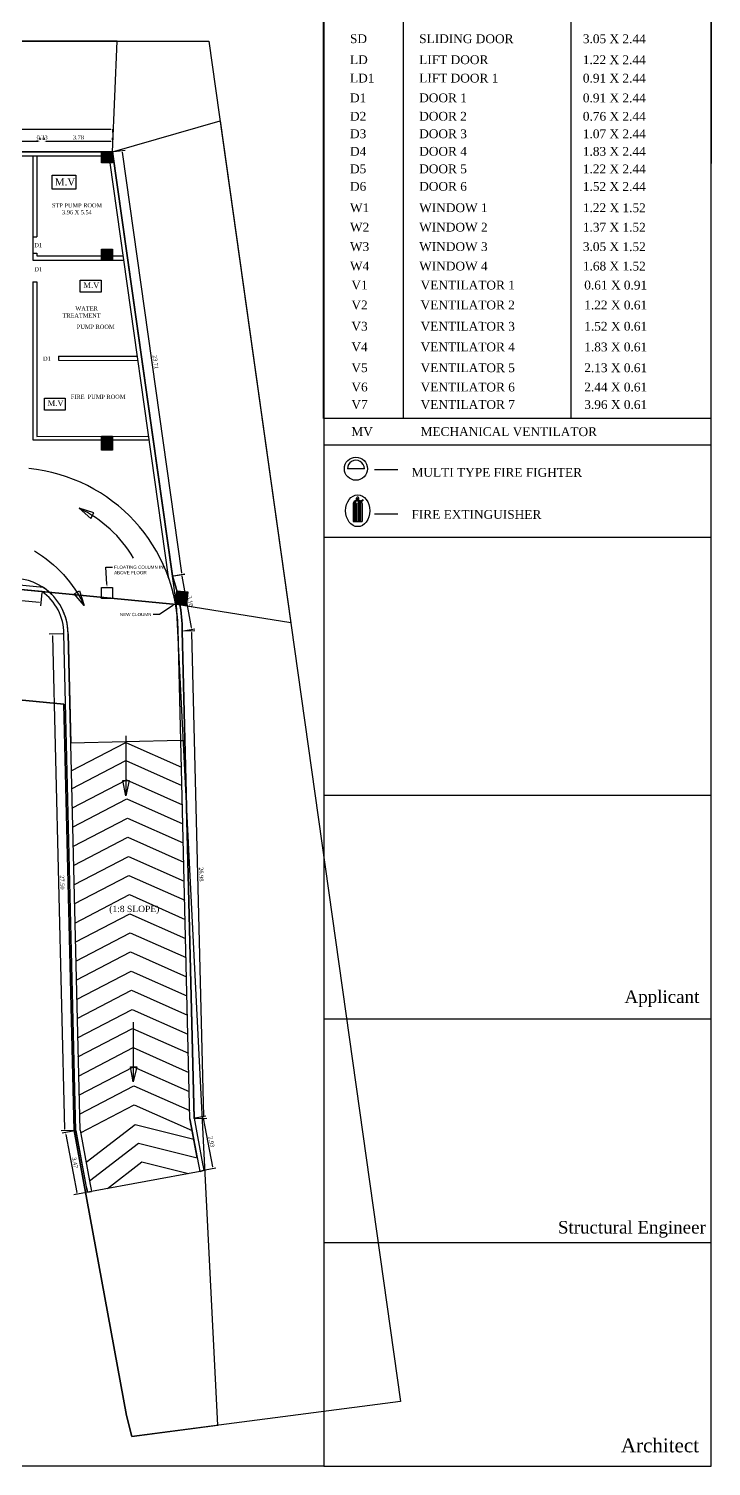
# Model space of a CAD drawing. Header units: metres. Extents: x 2754 to 3501, y 1112 to 1514.
# Drawn here: x 3056.4 to 3094.2, y 1360 to 1439.6 of the extents above; entities that cross this region are included whole.
import ezdxf
from ezdxf import colors
from ezdxf.entities.mleader import LeaderData, LeaderLine
from ezdxf.lldxf.tags import DXFTag
from ezdxf.math import Vec2, Vec3

# ---------------------------------------------------------------- set-up
doc = ezdxf.new("R2010")
doc.units = ezdxf.units.M
for name, color, linetype in [('AR-COLHATCH', 2, 'Continuous'), ('AR-COLUMN', 2, 'Continuous'), ('AR-HIDDEN', 2, 'DASHED'), ('AR-TEXT', 55, 'Continuous'), ('AR-THIN', 8, 'Continuous'), ('AR-WALL', 7, 'Continuous'), ('BLK_1_BASEMENT_-1_BLDG_FOOTPRINT', 1, 'Continuous'), ('BLK_1_FLR_-1_BASEMENT_COVERED_PARKING', 173, 'Continuous'), ('BLK_1_FLR_-1_BLT_UP_AREA', 12, 'Continuous'), ('BLK_1_FLR_-1_BLT_UP_AREA_DEDUCT', 12, 'Continuous'), ('BLK_1_LVL_-1_BSMNT_FRONT_SETBACK', 2, 'Continuous'), ('BLK_1_LVL_-1_BSMNT_PLOT_BOUNDARY', 70, 'Continuous'), ('BLK_1_LVL_-1_BSMNT_SIDE_SETBACK1', 171, 'Continuous'), ('BLK_1_LVL_-1_BSMNT_SIDE_SETBACK2', 102, 'Continuous')]:
    doc.layers.add(name, color=color, linetype=linetype)
doc.styles.add('ANAND', font='times.ttf')
doc.styles.get("Standard").update_dxf_attribs({"font": 'arial.ttf'})
doc.styles.add('X', font='times.ttf')
tags = doc.linetypes.add('DASHED', pattern=[0.75, 0.5, -0.25]).pattern_tags.tags
tags[6:7] = [DXFTag(74, 4), DXFTag(75, 0), DXFTag(340, '0'), DXFTag(46, 1.0), DXFTag(50, 0.0), DXFTag(44, 0.0), DXFTag(45, 0.0)]
tags[4:5] = [DXFTag(74, 4), DXFTag(75, 0), DXFTag(340, '0'), DXFTag(46, 1.0), DXFTag(50, 0.0), DXFTag(44, 0.0), DXFTag(45, 0.0)]
doc.dimstyles.new('V1', dxfattribs={"dimtxt": 0.23, "dimasz": 0.1, "dimexe": 0.18, "dimexo": 0.0625, "dimgap": 0.09, "dimtad": 1, "dimzin": 0, "dimdsep": 46, "dimtxsty": 'ANAND', "dimcen": 0.09, "dimadec": 0, "dimazin": 0, "dimtfac": 1, "dimtix": 1, "dimtofl": 0, "dimtmove": 2, "dimatfit": 0, "dimfxl": 0, "dimtolj": 1, "dimtzin": 0, "dimarcsym": 0})

# ---------------------------------------------------------------- blocks, each defined once
blk = doc.blocks.new('cOLUMN')
at = {"layer": 'AR-COLHATCH'}
h = blk.add_hatch(color=256, dxfattribs=at)
h.dxf.hatch_style = 1
h.paths.add_polyline_path([(24, 24), (0, 24), (0, 0), (24, 0)])
at = {"layer": 'AR-COLUMN'}
blk.add_lwpolyline([(0, 24), (24, 24), (24, 0), (0, 0)], close=True, dxfattribs=at)
blk = doc.blocks.new('FWOFKW23')
at = {"layer": 'AR-TEXT'}
blk.add_lwpolyline([(23488.7, -34981.1), (23520.1, -34993.2), (23522.5, -34979.4)], close=True, dxfattribs=at)
blk.add_arc((23461.9, -35259.5), 279.6, 51.0553, 84.5001, dxfattribs=at)
blk = doc.blocks.new('*D765')
at = {"color": 0, "lineweight": -2}
for p, q in [((3053.056, 1433.402), (3053.056, 1433.52)), ((3053.156, 1433.34), (3056.919, 1433.34)), ((3057.019, 1433.402), (3057.019, 1433.52))]:
    blk.add_line(p, q, dxfattribs=at)
at = {"color": 0}
for points in [[(3053.156, 1433.357), (3053.156, 1433.323), (3053.056, 1433.34)], [(3056.919, 1433.357), (3056.919, 1433.323), (3057.019, 1433.34)]]:
    blk.add_solid(points, dxfattribs=at)
at = {"layer": 'Defpoints', "color": 0}
for p in [(3053.056, 1433.34), (3057.019, 1433.34), (3057.019, 1433.34)]:
    blk.add_point(p, dxfattribs=at)
at = {"color": 0, "insert": (3055.037, 1433.547), "char_height": 0.23, "attachment_point": 5, "style": 'ANAND'}
blk.add_mtext('\\A1;3.96', dxfattribs=at)
blk = doc.blocks.new('*D766')
at = {"color": 0, "lineweight": -2}
for p, q in [((3056.919, 1433.34), (3056.819, 1433.34)), ((3057.019, 1433.402), (3057.019, 1433.52)), ((3057.247, 1433.402), (3057.247, 1433.52)), ((3057.347, 1433.34), (3057.447, 1433.34))]:
    blk.add_line(p, q, dxfattribs=at)
at = {"color": 0}
for points in [[(3056.919, 1433.357), (3056.919, 1433.323), (3057.019, 1433.34)], [(3057.347, 1433.357), (3057.347, 1433.323), (3057.247, 1433.34)]]:
    blk.add_solid(points, dxfattribs=at)
at = {"layer": 'Defpoints', "color": 0}
for p in [(3057.019, 1433.34), (3057.247, 1433.34), (3057.247, 1433.34)]:
    blk.add_point(p, dxfattribs=at)
at = {"color": 0, "insert": (3057.133, 1433.547), "char_height": 0.23, "attachment_point": 5, "style": 'ANAND'}
blk.add_mtext('\\A1;0.23', dxfattribs=at)
blk = doc.blocks.new('*D767')
at = {"color": 0, "lineweight": -2}
for p, q in [((3057.247, 1433.402), (3057.247, 1433.52)), ((3057.347, 1433.34), (3060.932, 1433.34)), ((3061.032, 1433.402), (3061.032, 1433.52))]:
    blk.add_line(p, q, dxfattribs=at)
at = {"color": 0}
for points in [[(3057.347, 1433.357), (3057.347, 1433.323), (3057.247, 1433.34)], [(3060.932, 1433.357), (3060.932, 1433.323), (3061.032, 1433.34)]]:
    blk.add_solid(points, dxfattribs=at)
at = {"layer": 'Defpoints', "color": 0}
for p in [(3057.247, 1433.34), (3061.032, 1433.34), (3061.032, 1433.34)]:
    blk.add_point(p, dxfattribs=at)
at = {"color": 0, "insert": (3059.14, 1433.547), "char_height": 0.23, "attachment_point": 5, "style": 'ANAND'}
blk.add_mtext('\\A1;3.78', dxfattribs=at)
blk = doc.blocks.new('*D768')
at = {"color": 0, "lineweight": -2}
for p, q in [((3006.854, 1434.009), (3006.854, 1433.817)), ((3006.954, 1433.997), (3060.932, 1433.997)), ((3061.032, 1434.009), (3061.032, 1433.817))]:
    blk.add_line(p, q, dxfattribs=at)
at = {"color": 0}
for points in [[(3006.954, 1434.014), (3006.954, 1433.981), (3006.854, 1433.997)], [(3060.932, 1434.014), (3060.932, 1433.981), (3061.032, 1433.997)]]:
    blk.add_solid(points, dxfattribs=at)
at = {"layer": 'Defpoints', "color": 0}
for p in [(3006.854, 1434.071), (3061.032, 1434.071), (3061.032, 1433.997)]:
    blk.add_point(p, dxfattribs=at)
at = {"color": 0, "insert": (3033.943, 1434.205), "char_height": 0.23, "attachment_point": 5, "style": 'ANAND'}
blk.add_mtext('\\A1;54.18', dxfattribs=at)
blk = doc.blocks.new('*D789')
at = {"color": 0, "lineweight": -2}
for p, q in [((3006.848, 1413.182), (3006.779, 1412.466)), ((3006.895, 1412.636), (3056.964, 1407.817)), ((3057.115, 1408.344), (3057.046, 1407.628))]:
    blk.add_line(p, q, dxfattribs=at)
at = {"color": 0}
for points in [[(3006.897, 1412.652), (3006.894, 1412.619), (3006.796, 1412.645)], [(3056.966, 1407.834), (3056.963, 1407.801), (3057.064, 1407.808)]]:
    blk.add_solid(points, dxfattribs=at)
at = {"layer": 'Defpoints', "color": 0}
for p in [(3006.854, 1413.244), (3057.121, 1408.407), (3057.064, 1407.808)]:
    blk.add_point(p, dxfattribs=at)
at = {"color": 0, "insert": (3031.95, 1410.433), "char_height": 0.23, "attachment_point": 5, "rotation": 354.50298, "style": 'ANAND'}
blk.add_mtext('\\A1;50.50', dxfattribs=at)
blk = doc.blocks.new('*D790')
at = {"color": 0, "lineweight": -2}
for p, q in [((3058.276, 1406.07), (3057.523, 1406.051)), ((3057.705, 1405.956), (3058.369, 1378.663)), ((3058.945, 1378.577), (3058.191, 1378.559))]:
    blk.add_line(p, q, dxfattribs=at)
at = {"color": 0}
for points in [[(3057.722, 1405.956), (3057.689, 1405.955), (3057.703, 1406.056)], [(3058.385, 1378.664), (3058.352, 1378.663), (3058.371, 1378.563)]]:
    blk.add_solid(points, dxfattribs=at)
at = {"layer": 'Defpoints', "color": 0}
for p in [(3058.339, 1406.071), (3058.371, 1378.563), (3059.007, 1378.579)]:
    blk.add_point(p, dxfattribs=at)
at = {"color": 0, "insert": (3058.244, 1392.314), "char_height": 0.23, "attachment_point": 5, "rotation": 271.39237, "style": 'ANAND'}
blk.add_mtext('\\A1;27.50', dxfattribs=at)
blk = doc.blocks.new('*D791')
at = {"color": 0, "lineweight": -2}
for p, q in [((3058.946, 1378.567), (3058.25, 1378.438)), ((3058.446, 1378.372), (3059.046, 1375.155)), ((3059.582, 1375.153), (3058.887, 1375.023))]:
    blk.add_line(p, q, dxfattribs=at)
at = {"color": 0}
for points in [[(3058.462, 1378.375), (3058.429, 1378.369), (3058.427, 1378.471)], [(3059.062, 1375.158), (3059.029, 1375.152), (3059.064, 1375.056)]]:
    blk.add_solid(points, dxfattribs=at)
at = {"layer": 'Defpoints', "color": 0}
for p in [(3059.007, 1378.579), (3059.064, 1375.056), (3059.644, 1375.165)]:
    blk.add_point(p, dxfattribs=at)
at = {"color": 0, "insert": (3058.949, 1376.802), "char_height": 0.23, "attachment_point": 5, "rotation": 280.56073, "style": 'ANAND'}
blk.add_mtext('\\A1;3.47', dxfattribs=at)
blk = doc.blocks.new('*D792')
at = {"color": 0, "lineweight": -2}
for p, q in [((3061.094, 1432.758), (3061.729, 1432.847)), ((3061.565, 1432.723), (3064.846, 1409.446)), ((3064.403, 1409.283), (3065.038, 1409.372))]:
    blk.add_line(p, q, dxfattribs=at)
at = {"color": 0}
for points in [[(3061.581, 1432.725), (3061.548, 1432.721), (3061.551, 1432.822)], [(3064.862, 1409.448), (3064.829, 1409.444), (3064.86, 1409.347)]]:
    blk.add_solid(points, dxfattribs=at)
at = {"layer": 'Defpoints', "color": 0}
for p in [(3061.032, 1432.749), (3064.341, 1409.274), (3064.86, 1409.347)]:
    blk.add_point(p, dxfattribs=at)
at = {"color": 0, "insert": (3063.41, 1421.114), "char_height": 0.23, "attachment_point": 5, "rotation": 278.02352, "style": 'ANAND'}
blk.add_mtext('\\A1;23.71', dxfattribs=at)
blk = doc.blocks.new('*D793')
at = {"color": 0, "lineweight": -2}
for p, q in [((3064.402, 1409.285), (3065.033, 1409.399)), ((3064.874, 1409.268), (3065.388, 1406.419)), ((3064.952, 1406.239), (3065.583, 1406.352))]:
    blk.add_line(p, q, dxfattribs=at)
at = {"color": 0}
for points in [[(3064.89, 1409.271), (3064.857, 1409.265), (3064.856, 1409.367)], [(3065.404, 1406.422), (3065.371, 1406.416), (3065.405, 1406.321)]]:
    blk.add_solid(points, dxfattribs=at)
at = {"layer": 'Defpoints', "color": 0}
for p in [(3064.341, 1409.274), (3064.89, 1406.228), (3065.405, 1406.321)]:
    blk.add_point(p, dxfattribs=at)
at = {"color": 0, "insert": (3065.335, 1407.88), "char_height": 0.23, "attachment_point": 5, "rotation": 280.22158, "style": 'ANAND'}
blk.add_mtext('\\A1;3.10', dxfattribs=at)
blk = doc.blocks.new('*D794')
at = {"color": 0, "lineweight": -2}
for p, q in [((3064.953, 1406.232), (3065.587, 1406.247)), ((3065.41, 1406.143), (3066.061, 1379.368)), ((3065.608, 1379.257), (3066.243, 1379.272))]:
    blk.add_line(p, q, dxfattribs=at)
at = {"color": 0}
for points in [[(3065.426, 1406.143), (3065.393, 1406.143), (3065.407, 1406.243)], [(3066.077, 1379.368), (3066.044, 1379.367), (3066.063, 1379.268)]]:
    blk.add_solid(points, dxfattribs=at)
at = {"layer": 'Defpoints', "color": 0}
for p in [(3064.89, 1406.23), (3065.546, 1379.255), (3066.063, 1379.268)]:
    blk.add_point(p, dxfattribs=at)
at = {"color": 0, "insert": (3065.942, 1392.76), "char_height": 0.23, "attachment_point": 5, "rotation": 271.39237, "style": 'ANAND'}
blk.add_mtext('\\A1;26.98', dxfattribs=at)
blk = doc.blocks.new('*D795')
at = {"color": 0, "lineweight": -2}
for p, q in [((3065.604, 1379.285), (3066.201, 1379.399)), ((3066.043, 1379.267), (3066.559, 1376.582)), ((3066.158, 1376.403), (3066.755, 1376.517))]:
    blk.add_line(p, q, dxfattribs=at)
at = {"color": 0}
for points in [[(3066.059, 1379.27), (3066.026, 1379.264), (3066.024, 1379.365)], [(3066.575, 1376.585), (3066.543, 1376.578), (3066.578, 1376.483)]]:
    blk.add_solid(points, dxfattribs=at)
at = {"layer": 'Defpoints', "color": 0}
for p in [(3065.543, 1379.273), (3066.096, 1376.391), (3066.578, 1376.483)]:
    blk.add_point(p, dxfattribs=at)
at = {"color": 0, "insert": (3066.504, 1377.963), "char_height": 0.23, "attachment_point": 5, "rotation": 280.87947, "style": 'ANAND'}
blk.add_mtext('\\A1;2.93', dxfattribs=at)

msp = doc.modelspace()

# ---------------------------------------------------------------- hatches: boundary and pattern name
at = {"layer": 'AR-COLHATCH'}
h = msp.add_hatch(color=256, dxfattribs=at)
h.dxf.hatch_style = 1
h.paths.add_polyline_path([(3061.03181, 1417.00097), (3060.42221, 1417.00097), (3060.42221, 1416.23897), (3061.03181, 1416.23897)])
h = msp.add_hatch(color=256, dxfattribs=at)
h.dxf.hatch_style = 1
h.paths.add_polyline_path([(3065.20429, 1408.39435), (3064.59749, 1408.45275), (3064.5245, 1407.69425), (3065.1313, 1407.63585)])

# ---------------------------------------------------------------- linework, layer by layer
at = {"extrusion": (4.70138e-09, -0.000153221, 1)}
msp.add_line((3094.16616, 1381.05937, 0.1439), (3094.16349, 1467.40362, 0.00212), dxfattribs=at)
at = {"extrusion": (-0.004843, 8.08254e-06, 0.999988)}
for p, q in [((3077.11747, 1444.49567, -0.08325), (3077.12186, 1417.9914, -0.08301)), ((3086.38956, 1444.49907, -0.03834), (3086.39396, 1417.99231, -0.03811))]:
    msp.add_line(p, q, dxfattribs=at)
at = {"color": 7}
msp.add_line((3072.71735, 1416.52759, 0), (3094.16227, 1416.52741, 0), dxfattribs=at)
at = {"extrusion": (2.905e-13, -2.21894e-08, 1)}
for p, q in [((3074.96866, 1415.20923, -0.00492), (3074.03131, 1415.20925, -0.00492)), ((3075.52165, 1415.17013, -0.00492), (3076.82898, 1415.17011, -0.00492)), ((3074.34968, 1413.27724, -0.00492), (3074.34966, 1412.29555, -0.00492)), ((3074.37047, 1413.27724, -0.00492), (3074.37046, 1412.29555, -0.00492)), ((3074.419, 1413.27724, -0.00492), (3074.41899, 1412.29555, -0.00492)), ((3074.47793, 1413.27724, -0.00492), (3074.47791, 1412.29555, -0.00492)), ((3074.51516, 1413.44271, -0.00492), (3074.68064, 1413.44271, -0.00492)), ((3074.53584, 1413.44271, -0.00492), (3074.53585, 1413.58003, -0.00492)), ((3074.55664, 1413.44271, -0.00492), (3074.55664, 1413.58002, -0.00492)), ((3074.56112, 1413.27723, -0.00492), (3074.5611, 1412.29555, -0.00492)), ((3074.56112, 1413.27723, -0.00492), (3074.5611, 1412.29555, -0.00492)), ((3074.59131, 1413.44271, -0.00492), (3074.59131, 1413.58002, -0.00492)), ((3074.64431, 1413.27723, -0.00492), (3074.64429, 1412.29555, -0.00492)), ((3074.65995, 1413.44271, -0.00492), (3074.65996, 1413.58002, -0.00492)), ((3074.70324, 1413.27723, -0.00492), (3074.70322, 1412.29555, -0.00492)), ((3074.75177, 1413.27723, -0.00492), (3074.75175, 1412.29555, -0.00492)), ((3074.78211, 1413.40795, -0.00492), (3074.87861, 1413.50445, -0.00492)), ((3074.79765, 1413.39424, -0.00492), (3074.89348, 1413.49007, -0.00492)), ((3074.81136, 1413.3787, -0.00492), (3074.90836, 1413.4757, -0.00492)), ((3074.84611, 1413.27723, -0.00492), (3074.8461, 1412.29554, -0.00492)), ((3074.87861, 1413.50445, -0.00492), (3074.90836, 1413.4757, -0.00492)), ((3074.34966, 1412.29555, -0.00492), (3074.8461, 1412.29554, -0.00492)), ((3075.52166, 1412.71545, -0.00492), (3076.82899, 1412.71543, -0.00492))]:
    msp.add_line(p, q, dxfattribs=at)
at = {"extrusion": (-4.59776e-10, 8.20805e-06, 1)}
for p, q in [((3094.16609, 1411.39666, -0.14893), (3072.72117, 1411.39531, -0.14893)), ((3094.16664, 1397.11688, 0.42964), (3072.72172, 1397.11553, 0.42964)), ((3094.16742, 1384.74601, 0.28643), (3072.7225, 1384.74466, 0.28643)), ((3094.1682, 1372.37513, 0.14321), (3072.72328, 1372.37378, 0.14321))]:
    msp.add_line(p, q, dxfattribs=at)
for points in [[(2985.78228, 1470.85435), (3072.71783, 1470.85435), (3072.71783, 1360.00312), (2985.78228, 1360.00312)], [(3072.71783, 1360.00312), (3094.16275, 1360.00363), (3094.16275, 1470.85486), (3072.71783, 1470.85435)]]:
    msp.add_lwpolyline(points, close=True)
at = {"extrusion": (-0.004287, 8.06175e-06, 0.999991), "elevation": -13.25376}
msp.add_lwpolyline([(3072.68008, 1446.21188), (3094.13501, 1446.21399), (3094.12498, 1417.99318), (3072.67006, 1417.99107)], close=True, dxfattribs=at)
msp.add_lwpolyline([(3006.85361, 1432.74897), (3061.03181, 1432.74897), (3064.34084, 1409.27395, -0.08308977), (3064.89013, 1406.22897), (3065.21794, 1392.74198), (3065.5425, 1379.27273), (3066.00713, 1376.74534), (3066.09638, 1376.39091), (3065.87879, 1376.32083), (3059.86475, 1375.21522), (3059.64359, 1375.16454), (3059.00706, 1378.57875), (3058.67291, 1392.32633), (3058.33876, 1406.07676, 0.24551373), (3057.12131, 1408.4067), (3006.85361, 1413.24429)], format="xyb", close=True)
at = {"color": 7, "linetype": 'DASHED', "ltscale": 5}
msp.add_lwpolyline([(3057.68094, 1431.46001), (3059.00017, 1431.46001), (3059.00017, 1430.68085), (3057.68094, 1430.68085)], close=True, dxfattribs=at)
at = {"extrusion": (2.905e-13, -2.21894e-08, 1)}
msp.add_circle((3074.49999, 1415.20924, -0.00495), 0.6381, dxfattribs=at)
for centre, radius, start, end in [((3074.49999, 1415.20924, -0.00495), 0.46868, 359.9990077, 179.9990077), ((3074.51516, 1413.27724, -0.00495), 0.16548, 89.9990078, 179.9990077), ((3074.51516, 1413.27724, -0.00495), 0.14468, 89.9990078, 179.9990077), ((3074.51516, 1413.27724, -0.00495), 0.09615, 89.9990078, 179.9990077), ((3074.51516, 1413.27724, -0.00495), 0.03722, 89.9990078, 179.9990077), ((3074.5979, 1413.58002, -0.00495), 0.06205, 359.9990077, 179.9990077), ((3074.60708, 1413.27723, -0.00495), 0.03722, 359.9990078, 89.9990078), ((3074.60708, 1413.27723, -0.00495), 0.14468, 359.9990078, 89.9990078), ((3074.60708, 1413.27723, -0.00495), 0.09615, 359.9990078, 89.9990078), ((3074.68064, 1413.27723, -0.00495), 0.16548, 359.9990077, 89.9990078)]:
    msp.add_arc(centre, radius, start, end, dxfattribs=at)
msp.add_ellipse((3074.60059, 1412.88027, -0.00492), major_axis=(-0.00002, -0.87832, 0), ratio=0.76165445, dxfattribs=at)
at = {"layer": 'AR-COLUMN', "ltscale": 7}
for p, q in [((3006.85361, 1432.74897), (3061.03181, 1432.74897)), ((3007.08221, 1432.52037), (3060.80321, 1432.52037)), ((3060.88688, 1432.13937), (3064.11805, 1409.21872)), ((3061.03181, 1432.74897), (3064.34084, 1409.27395)), ((3059.00706, 1378.57875), (3058.33883, 1406.07107)), ((3059.23516, 1378.60234), (3058.56736, 1406.07663)), ((3058.56736, 1406.07663), (3058.71472, 1400.01414)), ((3065.31781, 1379.22539), (3064.65958, 1406.33218)), ((3064.80941, 1400.16228), (3064.66219, 1406.22477)), ((3065.54576, 1379.25499), (3064.89009, 1406.23031)), ((3064.80941, 1400.16228), (3065.03758, 1400.16227)), ((3065.31767, 1379.2314), (3065.7823, 1376.70401)), ((3065.87879, 1376.32083), (3066.09638, 1376.39091)), ((3059.64359, 1375.16454), (3059.86643, 1375.21553))]:
    msp.add_line(p, q, dxfattribs=at)
at = {"layer": 'AR-COLUMN'}
for points in [[(3060.42221, 1417.00097), (3061.03181, 1417.00097), (3061.03181, 1416.23897), (3060.42221, 1416.23897)], [(3064.59749, 1408.45275), (3065.20429, 1408.39435), (3065.1313, 1407.63585), (3064.5245, 1407.69425)]]:
    msp.add_lwpolyline(points, close=True, dxfattribs=at)
at = {"layer": 'AR-COLUMN', "ltscale": 7}
for points in [[(3057.12131, 1408.4067), (3020.83804, 1411.89848)], [(3057.20152, 1408.62864), (3021.32492, 1412.08128)]]:
    msp.add_lwpolyline(points, dxfattribs=at)
for points in [[(3065.5425, 1379.27273), (3066.00713, 1376.74534, 0.0324437), (3066.09638, 1376.39091, 0.0324437)], [(3059.00706, 1378.57875), (3059.56194, 1375.56046, 0.01078424), (3059.64359, 1375.16454, 0.01078424)], [(3059.23516, 1378.60234), (3059.78677, 1375.6018, 0.01078424), (3059.86643, 1375.21553, 0.01078424)]]:
    msp.add_lwpolyline(points, format="xyb", dxfattribs=at)
for centre, radius, start, end in [((3055.48499, 1406.10327), 9.17801, 0.7584891, 19.8436575), ((3055.51703, 1406.11018), 9.37384, 0.7178735, 19.7252795), ((3055.50053, 1406.07676), 2.83823, 359.9975022, 55.1762606), ((3055.50052, 1406.07676), 3.06683, 359.9975022, 56.3139449), ((3068.78007, 1377.25512), 3.048, 190.4169037, 197.8498444)]:
    msp.add_arc(centre, radius, start, end, dxfattribs=at)
at = {"layer": 'AR-HIDDEN', "ltscale": 0.25}
for points in [[(3059.23718, 1425.64112), (3060.39739, 1425.64112), (3060.39739, 1424.97728), (3059.23718, 1424.97728)], [(3057.25768, 1419.11623), (3058.41789, 1419.11623), (3058.41789, 1418.45238), (3057.25768, 1418.45238)]]:
    msp.add_lwpolyline(points, close=True, dxfattribs=at)
at = {"layer": 'AR-HIDDEN', "ltscale": 7}
msp.add_lwpolyline([(3060.42221, 1408.63997), (3061.03181, 1408.63997), (3061.03181, 1408.03037), (3060.42221, 1408.03037)], close=True, dxfattribs=at)
at = {"layer": 'AR-TEXT'}
for points in [[(3061.76243, 1400.41989), (3061.76243, 1397.11342), (3061.60188, 1397.95184), (3061.95748, 1397.95184), (3061.76243, 1397.11342)], [(3062.18152, 1384.57959), (3062.18152, 1381.27313), (3062.02096, 1382.11155), (3062.37656, 1382.11155), (3062.18152, 1381.27313)]]:
    msp.add_lwpolyline(points, dxfattribs=at)
at = {"layer": 'AR-THIN'}
for p, q in [((3056.61221, 1428.04997), (3056.61221, 1427.13557)), ((3064.80941, 1400.16228), (3058.71472, 1400.01414)), ((3065.71234, 1377.07935), (3065.31781, 1379.22539)), ((3065.87879, 1376.32083), (3059.86643, 1375.21553))]:
    msp.add_line(p, q, dxfattribs=at)
for points in [[(3058.73462, 1398.48408), (3061.76243, 1400.06281), (3064.84462, 1398.6936)], [(3058.75893, 1397.48372), (3061.76634, 1399.05181), (3064.86941, 1397.67332)], [(3058.78471, 1396.42304), (3061.79467, 1397.99246), (3064.89513, 1396.61513)], [(3058.81049, 1395.36236), (3061.82301, 1396.93311), (3064.92086, 1395.55694)], [(3058.83627, 1394.30169), (3061.85134, 1395.87377), (3064.94658, 1394.49876)], [(3058.86206, 1393.24101), (3061.87967, 1394.81442), (3064.9723, 1393.44057)], [(3058.88784, 1392.18034), (3061.908, 1393.75507), (3064.99802, 1392.38238)], [(3058.91362, 1391.11966), (3061.93633, 1392.69573), (3065.02374, 1391.3242)], [(3058.9394, 1390.05898), (3061.96467, 1391.63638), (3065.04946, 1390.26601)], [(3058.96518, 1388.99831), (3061.993, 1390.57704), (3065.07518, 1389.20783)], [(3058.99048, 1387.95755), (3062.00044, 1389.52697), (3065.1009, 1388.14964)], [(3059.01626, 1386.89688), (3062.02877, 1388.46762), (3065.12662, 1387.09145)], [(3059.04204, 1385.8362), (3062.0571, 1387.40828), (3065.15234, 1386.03327)], [(3059.06782, 1384.77552), (3062.08543, 1386.34893), (3065.17806, 1384.97508)], [(3059.0936, 1383.71485), (3062.11377, 1385.28959), (3065.20378, 1383.9169)], [(3059.11938, 1382.65417), (3062.1421, 1384.23024), (3065.2295, 1382.85871)], [(3059.14516, 1381.59349), (3062.17043, 1383.17089), (3065.25522, 1381.80052)], [(3059.17094, 1380.53282), (3062.19876, 1382.11155), (3065.28094, 1380.74234)], [(3059.19624, 1379.49206), (3062.2062, 1381.06148), (3065.30666, 1379.68415)], [(3059.26269, 1378.45259), (3062.23453, 1380.00214), (3065.43756, 1378.57924)], [(3059.56233, 1376.82269), (3062.27685, 1378.9093), (3065.52512, 1378.10293)], [(3059.75219, 1375.78991), (3062.46671, 1377.87651), (3065.71499, 1377.07015)], [(3060.74964, 1375.37789), (3062.65658, 1376.84373), (3065.23771, 1376.20298)]]:
    msp.add_lwpolyline(points, dxfattribs=at)
for centre, radius, start, end in [((3055.51644, 1406.10899), 9.14648, 0.7250079, 84.4971), ((3055.50053, 1406.07676), 3.06683, 359.9975022, 84.2471882)]:
    msp.add_arc(centre, radius, start, end, dxfattribs=at)
at = {"layer": 'AR-WALL'}
for p, q in [((3056.61221, 1432.52037), (3056.61221, 1428.04997)), ((3056.84081, 1432.52037), (3056.84081, 1428.04997)), ((3056.61221, 1428.04997), (3056.84081, 1428.04997)), ((3056.61221, 1427.13557), (3056.84081, 1427.13557)), ((3056.61221, 1427.13557), (3056.61221, 1426.75457)), ((3056.61221, 1426.75457), (3061.64599, 1426.75457)), ((3056.84081, 1427.13557), (3056.84081, 1426.98317)), ((3056.84081, 1426.98317), (3061.61376, 1426.98317)), ((3056.61221, 1425.55457), (3056.84081, 1425.55457)), ((3056.61221, 1425.55457), (3056.61221, 1416.79829)), ((3056.84081, 1425.55457), (3056.84081, 1416.99829)), ((3056.61221, 1420.84762), (3056.61221, 1420.61762)), ((3058.04081, 1421.44647), (3058.04081, 1421.21309)), ((3058.04081, 1421.44307), (3062.3965, 1421.43071)), ((3058.04081, 1421.21309), (3062.42893, 1421.20071)), ((3056.84081, 1416.99829), (3063.02097, 1417.00097)), ((3056.61221, 1416.79829), (3063.04917, 1416.80097))]:
    msp.add_line(p, q, dxfattribs=at)
at = {"layer": 'BLK_1_BASEMENT_-1_BLDG_FOOTPRINT', "color": 1}
msp.add_lwpolyline([(3061.03181, 1432.74897), (3006.85361, 1432.74897), (3006.85361, 1413.24429), (3064.56405, 1407.69044)], close=True, dxfattribs=at)
at = {"layer": 'BLK_1_FLR_-1_BASEMENT_COVERED_PARKING', "color": 173}
msp.add_lwpolyline([(3061.03181, 1432.74897), (3006.85361, 1432.74897), (3006.85361, 1413.24429), (3064.56405, 1407.69044)], close=True, dxfattribs=at)
at = {"layer": 'BLK_1_FLR_-1_BLT_UP_AREA', "color": 12}
msp.add_lwpolyline([(3061.03181, 1432.74897), (3006.85361, 1432.74897), (3006.85361, 1413.24429), (3064.56405, 1407.69044)], close=True, dxfattribs=at)
at = {"layer": 'BLK_1_FLR_-1_BLT_UP_AREA_DEDUCT', "color": 12}
msp.add_lwpolyline([(3061.03181, 1432.74897), (3006.85361, 1432.74897), (3006.85361, 1413.24429), (3064.56405, 1407.69044)], close=True, dxfattribs=at)
at = {"layer": 'BLK_1_LVL_-1_BSMNT_FRONT_SETBACK', "color": 2}
msp.add_lwpolyline([(3061.03181, 1432.74897), (3066.9878, 1434.46088), (3070.90291, 1406.68613), (3064.56405, 1407.69044)], close=True, dxfattribs=at)
at = {"layer": 'BLK_1_LVL_-1_BSMNT_PLOT_BOUNDARY'}
msp.add_lwpolyline([(3062.10314, 1361.65256), (3061.80969, 1362.81614), (3058.90937, 1378.59255), (3058.33591, 1402.18584), (2982.70005, 1409.46721), (2982.56573, 1438.86724), (3066.36668, 1438.86724), (3076.97691, 1363.59571)], close=True, dxfattribs=at)
at = {"layer": 'BLK_1_LVL_-1_BSMNT_SIDE_SETBACK1', "color": 171}
msp.add_lwpolyline([(3006.85361, 1413.24429), (3005.28414, 1407.29307), (3058.33591, 1402.18584), (3058.90937, 1378.59255), (3061.80969, 1362.81614), (3062.10314, 1361.65256), (3066.85965, 1362.27396), (3064.56405, 1407.69044)], close=True, dxfattribs=at)
at = {"layer": 'BLK_1_LVL_-1_BSMNT_SIDE_SETBACK2', "color": 102}
msp.add_lwpolyline([(3061.03181, 1432.74897), (3061.2832, 1438.86724), (3006.43809, 1438.86724), (3006.85361, 1432.74897)], close=True, dxfattribs=at)

# ---------------------------------------------------------------- block references
at = {"layer": 'AR-COLUMN', "xscale": 0.0254, "yscale": 0.0254, "zscale": 0.0254}
for p in [(3060.42221, 1432.13937), (3060.42221, 1426.75457)]:
    msp.add_blockref('cOLUMN', p, dxfattribs=at)
at = {"layer": 'AR-THIN', "yscale": 0.0254, "zscale": 0.0254}
for p, xscale, rotation in [((2804.31664, 2452.47238), 0.0254, 339.8964506383047), ((4098.91773, 1152.77495), -0.0254, 290.1035493616953)]:
    msp.add_blockref('FWOFKW23', p, dxfattribs=dict(at, xscale=xscale, rotation=rotation))

# ---------------------------------------------------------------- texts
at = {"extrusion": (-0.004843, 8.08254e-06, 0.999988), "style": 'ANAND'}
for s, p in [('SD', (3074.13661, 1438.76163, -14.97346)), ('SLIDING DOOR', (3077.96629, 1438.76233, -14.97346)), ('3.05 X 2.44', (3087.02521, 1438.75911, -14.97346)), ('LD', (3074.13661, 1437.60124, -14.97346)), ('LIFT DOOR', (3077.96629, 1437.60195, -14.97346)), ('1.22 X 2.44', (3087.02521, 1437.59873, -14.97346)), ('LD1', (3074.1368, 1436.58337, -14.97346)), ('LIFT DOOR 1', (3077.96647, 1436.58408, -14.97346)), ('0.91 X 2.44', (3087.0254, 1436.58086, -14.97346)), ('D1', (3074.13679, 1435.48876, -14.97346)), ('DOOR 1', (3077.96646, 1435.48946, -14.97346)), ('0.91 X 2.44', (3087.02538, 1435.48624, -14.97346)), ('D2', (3074.13697, 1434.47089, -14.97346)), ('DOOR 2', (3077.96665, 1434.4716, -14.97346)), ('0.76 X 2.44', (3087.02557, 1434.46838, -14.97346)), ('D3', (3074.13695, 1433.50054, -14.97346)), ('DOOR 3', (3077.96662, 1433.50124, -14.97346)), ('1.07 X 2.44', (3087.02555, 1433.49802, -14.97346)), ('D4', (3074.13692, 1432.53019, -14.97346)), ('DOOR 4', (3077.9666, 1432.53089, -14.97346)), ('1.83 X 2.44', (3087.02552, 1432.52767, -14.97346)), ('D5', (3074.1369, 1431.55984, -14.97346)), ('DOOR 5', (3077.96657, 1431.56054, -14.97346)), ('1.22 X 2.44', (3087.0255, 1431.55732, -14.97346)), ('D6', (3074.13687, 1430.58948, -14.97346)), ('DOOR 6', (3077.96655, 1430.59019, -14.97346)), ('1.52 X 2.44', (3087.02547, 1430.58697, -14.97346)), ('W1', (3074.13819, 1429.41092, -14.97347)), ('WINDOW 1', (3077.96786, 1429.41163, -14.97347)), ('1.22 X 1.52', (3087.02679, 1429.40841, -14.97347)), ('W2', (3074.13828, 1428.33504, -14.97347)), ('WINDOW 2', (3077.96795, 1428.33575, -14.97347)), ('1.37 X 1.52', (3087.02688, 1428.33253, -14.97347)), ('W3', (3074.13837, 1427.25916, -14.97347)), ('WINDOW 3', (3077.96804, 1427.25986, -14.97347)), ('3.05 X 1.52', (3087.02696, 1427.25664, -14.97347)), ('W4', (3074.13846, 1426.18328, -14.97347)), ('WINDOW 4', (3077.96813, 1426.18398, -14.97347)), ('1.68 X 1.52', (3087.02705, 1426.18076, -14.97347)), ('V1', (3074.2144, 1425.13111, -14.97355)), ('VENTILATOR 1', (3078.04408, 1425.13181, -14.97355)), ('0.61 X 0.91', (3087.103, 1425.12859, -14.97355)), ('V2', (3074.2145, 1424.02974, -14.97355)), ('VENTILATOR 2', (3078.04417, 1424.03045, -14.97355)), ('1.22 X 0.61', (3087.10309, 1424.02723, -14.97355)), ('V3', (3074.21455, 1422.85214, -14.97356)), ('VENTILATOR 3', (3078.04423, 1422.85284, -14.97356)), ('1.52 X 0.61', (3087.10315, 1422.84962, -14.97356)), ('V4', (3074.21461, 1421.70738, -14.97357)), ('VENTILATOR 4', (3078.04428, 1421.70808, -14.97357)), ('1.83 X 0.61', (3087.10321, 1421.70486, -14.97357)), ('V5', (3074.21467, 1420.55504, -14.97358)), ('VENTILATOR 5', (3078.04434, 1420.55574, -14.97358)), ('2.13 X 0.61', (3087.10326, 1420.55252, -14.97358)), ('V6', (3074.21472, 1419.48807, -14.97358)), ('VENTILATOR 6', (3078.04439, 1419.48877, -14.97358)), ('2.44 X 0.61', (3087.10332, 1419.48555, -14.97358)), ('V7', (3074.21477, 1418.51915, -14.97359)), ('VENTILATOR 7', (3078.04444, 1418.51985, -14.97359)), ('3.96 X 0.61', (3087.10336, 1418.51663, -14.97359)), ('MV', (3074.21492, 1417.02232, -14.96359)), ('MECHANICAL VENTILATOR', (3078.04459, 1417.02303, -14.96359))]:
    msp.add_text(s, height=0.487901, rotation=359.9464415, dxfattribs=at).set_placement(p)
at = {"style": 'ANAND'}
for s, height, p in [('M.V', 0.4, (3057.84027, 1430.8824)), ('D1', 0.23, (3056.70297, 1427.46551)), ('D1', 0.23, (3056.70297, 1426.13027)), ('WATER ', 0.2286, (3058.97181, 1423.96276)), ('TREATMENT ', 0.2286, (3058.25961, 1423.57124)), ('PUMP ROOM', 0.2286, (3059.05451, 1422.9494)), ('D1', 0.23, (3057.18317, 1421.18825)), ('(1:8 SLOPE)', 0.35, (3060.84664, 1390.67214))]:
    msp.add_text(s, height=height, dxfattribs=at).set_placement(p)
at = {"color": 7, "style": 'ANAND'}
for p in [(3059.41537, 1425.20703), (3057.43587, 1418.68213)]:
    msp.add_text('M.V', height=0.315, dxfattribs=at).set_placement(p)
at = {"extrusion": (2.905e-13, -2.21894e-08, 1), "style": 'ANAND'}
for s, p in [('MULTI TYPE FIRE FIGHTER', (3077.57976, 1414.76651, -0.00495)), ('FIRE EXTINGUISHER', (3077.57701, 1412.44013, -0.00495))]:
    msp.add_text(s, height=0.487901, rotation=359.9464415, dxfattribs=at).set_placement(p)
at = {"extrusion": (-8.73967e-09, -5.56984e-05, 1), "style": 'X'}
for s, height, p in [('Applicant', 0.694549, (3089.36883, 1385.64273, 0.07143)), ('Structural Engineer', 0.6945486, (3085.68244, 1372.88272, 0.07005)), ('Architect', 0.769242, (3089.16892, 1360.77166, 0.06984))]:
    msp.add_text(s, height=height, rotation=0.0027385, dxfattribs=at).set_placement(p)
at = {"char_height": 0.2286, "width": 3.0163554, "attachment_point": 1, "style": 'ANAND'}
for s, insert in [('{\\W2.144857; }STP PUMP ROOM\\P{\\W8.578451; }3.96 X 5.54', (3057.4954, 1429.89904)), ('{\\W0.664388; }FIRE  PUMP ROOM', (3058.65463, 1419.30268))]:
    msp.add_mtext(s, dxfattribs=dict(at, insert=insert))

# ---------------------------------------------------------------- dimensions: what is measured, and where the dimension line sits
at = {"color": 6}
for p1, p2, distance, picture, middle in [((3006.85361, 1434.07111), (3061.03181, 1434.07111), -0.07392, '*D768', (3033.94271, 1434.20452)), ((3061.03181, 1432.74897), (3064.34084, 1409.27395), 0.52398, '*D792', (3063.41047, 1421.11353)), ((3006.85361, 1413.24429), (3057.12131, 1408.4067), -0.60194, '*D789', (3031.94966, 1410.43269)), ((3064.34084, 1409.27395), (3064.89014, 1406.22762), 0.5236, '*D793', (3065.33481, 1407.88049)), ((3058.33883, 1406.07107), (3059.00706, 1378.57875), -0.63627, '*D790', (3058.24412, 1392.31449)), ((3064.89009, 1406.23031), (3065.54576, 1379.25499), 0.51738, '*D794', (3065.94241, 1392.76026)), ((3065.5425, 1379.27273), (3066.09638, 1376.39091), 0.49021, '*D795', (3066.50443, 1377.96347)), ((3059.00706, 1378.57875), (3059.64359, 1375.16454), -0.58971, '*D791', (3058.94942, 1376.80156))]:
    dim = msp.add_aligned_dim(p1=p1, p2=p2, distance=distance, dimstyle='V1', dxfattribs=at)
    dim.commit()
    dim.dimension.update_dxf_attribs({"geometry": picture, "text_midpoint": middle})
for base, p1, p2, picture, middle in [((3057.01861, 1433.33991), (3053.05621, 1433.33991), (3057.01861, 1433.33991), '*D765', (3055.03741, 1433.54723)), ((3057.24721, 1433.33991), (3057.01861, 1433.33991), (3057.24721, 1433.33991), '*D766', (3057.13291, 1433.54723)), ((3061.03181, 1433.33991), (3057.24721, 1433.33991), (3061.03181, 1433.33991), '*D767', (3059.13951, 1433.54723))]:
    dim = msp.add_linear_dim(base=base, p1=p1, p2=p2, angle=180, dimstyle='V1', dxfattribs=at)
    dim.commit()
    dim.dimension.update_dxf_attribs({"geometry": picture, "text_midpoint": middle})

# ---------------------------------------------------------------- leaders
ml = msp.add_multileader_mtext('Standard', dxfattribs=at)
ml.set_content('FLOATING COLUMN IN \\PABOVE FLOOR', color=6)
ml.set_leader_properties()
ml.build(insert=Vec2(0, 0))
ml.multileader.update_dxf_attribs({"dogleg_length": 0.36, "arrow_head_size": 0.18})
ctx = ml.context
ctx.base_point, ctx.char_height, ctx.arrow_head_size, ctx.landing_gap_size, ctx.plane_origin = Vec3(3061.02723, 1409.75767), 0.18, 0.18, 0.09, Vec3(3060.72701, 1408.63997)
notes = []
notes.append((ctx, [(0, (1, 1, 0), (3060.66723, 1409.75767), (1, 0), 0.36, [(0, [(3060.72701, 1408.63997)], 0, [])])]))
ctx.mtext.insert, ctx.mtext.flow_direction = Vec3(3061.11723, 1409.8492), 5
ml = msp.add_multileader_mtext('Standard', dxfattribs=at)
ml.set_content('NEW CLOUMN', color=6)
ml.set_leader_properties()
ml.build(insert=Vec2(0, 0))
ml.multileader.update_dxf_attribs({"dogleg_length": 0.36, "arrow_head_size": 0.18})
ctx = ml.context
ctx.base_point, ctx.char_height, ctx.arrow_head_size, ctx.landing_gap_size, ctx.plane_origin = Vec3(3061.38774, 1407.13894), 0.18, 0.18, 0.09, Vec3(3064.51506, 1407.74449)
ctx.text_align_type = 2
notes.append((ctx, [(0, (1, 1, 0), (3063.63418, 1407.13894), (-1, 0), 0.36, [(0, [(3064.51506, 1407.74449)], 0, [])])]))
ctx.mtext.insert, ctx.mtext.alignment, ctx.mtext.flow_direction = Vec3(3063.18418, 1407.23047), 3, 5
for ctx, leaders in notes:
    for number, flags, end, landing, length, lines in leaders:
        leader = LeaderData()
        leader.index, (leader.has_last_leader_line, leader.has_dogleg_vector, leader.attachment_direction) = number, flags
        leader.last_leader_point, leader.dogleg_vector, leader.dogleg_length = Vec3(end), Vec3(landing), length
        for number, points, colour, breaks in lines:
            line = LeaderLine()
            line.index, line.vertices, line.color, line.breaks = number, Vec3.list(points), colors.encode_raw_color(colour), breaks
            leader.lines.append(line)
        ctx.leaders.append(leader)

doc.saveas('drawing.dxf')
